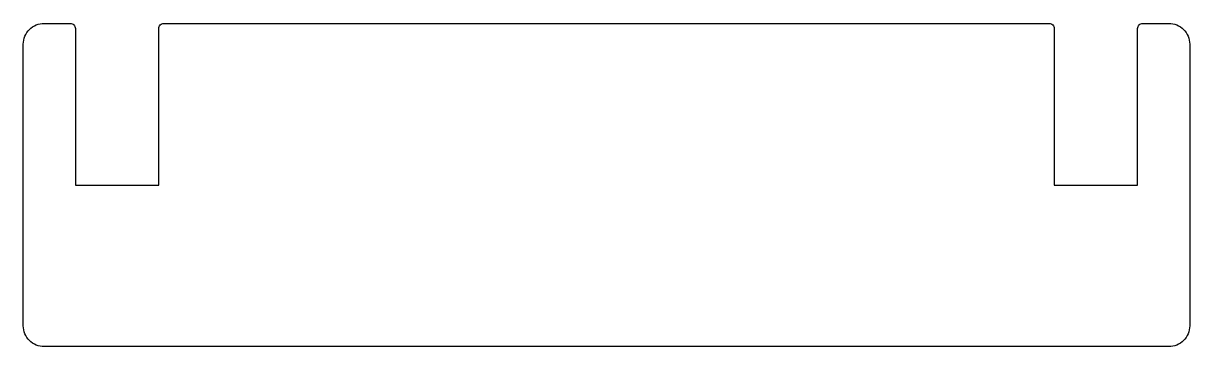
# Model space of a CAD drawing. Header units: millimetres. Extents: x -107 to 5, y -25 to 6.
import ezdxf

# ---------------------------------------------------------------- set-up
doc = ezdxf.new("R2010")
doc.units = ezdxf.units.MM
doc.layers.get('0').update_dxf_attribs({"linetype": 'CONTINUOUS'})

msp = doc.modelspace()

# ---------------------------------------------------------------- linework, layer by layer
msp.add_lwpolyline([(0, 5.5, -0.414214), (0.5, 6), (3, 6, -0.414214), (5, 4), (5, -23, -0.414214), (3, -25), (-105, -25, -0.414214), (-107, -23), (-107, 4, -0.414214), (-105, 6), (-102.5, 6, -0.414214), (-102, 5.5), (-102, -9.5), (-94, -9.5), (-94, 5.5, -0.414214), (-93.5, 6), (-8.5, 6, -0.414214), (-8, 5.5), (-8, -9.5), (0, -9.5)], format="xyb", close=True)

doc.saveas('drawing.dxf')
